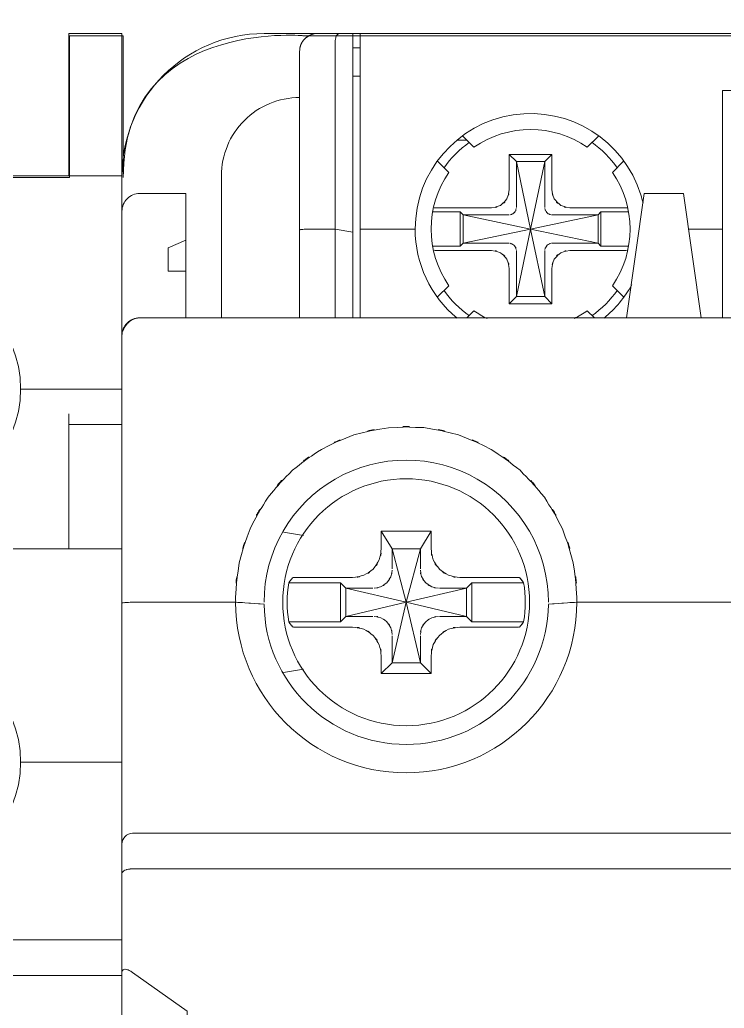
# Model space of a CAD drawing. Header units: millimetres. Extents: x 41 to 1635, y 11 to 1528.
# Drawn here: x 426.67 to 447.85, y 1168.97 to 1198.69 of the extents above; entities that cross this region are included whole.
import ezdxf

# ---------------------------------------------------------------- set-up
doc = ezdxf.new("R2010")
doc.units = ezdxf.units.MM
doc.header["$LTSCALE"] = 8
doc.layers.get('0').update_dxf_attribs({"linetype": 'CONTINUOUS'})
doc.layers.add('PDF_Geometry', color=7, linetype='CONTINUOUS')

# ---------------------------------------------------------------- blocks, each defined once
blk = doc.blocks.new('Contactor1')
at = {"layer": 'PDF_Geometry', "lineweight": 9}
for points in [[(-0.5659098375634244, 0.01664617957840164, 0.4141807432558581), (-0.6227293236745481, -0.04018773708821755), (-0.6227293236745481, -0.05439536208837126), (-0.6227293236745481, -0.04018773708821755), (-0.7932431153411699, -0.04018773708821755), (-0.7932431153411699, -0.05439536208837126), (-0.7932431153411699, -0.1041322231994855), (-0.7932431153411699, -0.2110624315328096)], [(-0.5516875875634355, -0.09700722319939814), (-0.5516875875634355, -0.06188148708827157), (-0.5516875875634355, 0.009534735133911454, -0.03569771577053753), (-0.551604295896766, 0.01071559624506335, -0.3656455098973996), (-0.5445903375634202, 0.01664617957840164, 0.4149634326444), (-0.5516875875634355, 0.009534735133911454)], [(-0.5516875875634355, -0.008923320421672543, 0.4143206055586003), (-0.5829513653412164, -0.04018773708821755), (-0.5829513653412164, -0.09700722319939814)], [(-0.4143959903411769, -0.0509655148659931, 0.02219158587982653), (-0.415270837563412, -0.04778491764386672, 0.8599056322077738), (-0.5054653930330915, -0.06146380662403317)], [(-0.4322292820078815, -0.02432622319940947), (-0.4366736153411921, -0.02878433431055782, 0.3120190110508702), (-0.4820070597856443, -0.02878433431055782), (-0.4864791570078637, -0.02432622319940947)], [(-0.496506934785657, -0.03440973708825368), (-0.4920348375634376, -0.03883987597714622, 0.3130550251026064), (-0.4920348375634376, -0.08415932042157692), (-0.496506934785657, -0.08861827875489325)], [(-0.4221875181189603, -0.08861827875489325), (-0.4266180736745468, -0.08415932042157692, 0.311673627564953), (-0.4266180736745468, -0.03883987597714622), (-0.4221875181189603, -0.03440973708825368)], [(-0.5971598375634244, -0.07838218153278831), (-0.5971598375634244, -0.06593777875491469), (-0.5971598375634244, -0.04729832042164617), (-0.6156320875634265, -0.04729832042164617, 0.415328751269753), (-0.6227293236743208, -0.05439536208837126)], [(-0.6227293236745481, -0.7719238065327545), (-0.6227293236745481, -0.3740763204216364), (-0.6227293236745481, -0.358631875977153), (-0.6227293236745481, -0.3190065009771388), (-0.6227293236745481, -0.3073123343104953), (-0.6227293236745481, -0.2110624315328096), (-0.6227293236745481, -0.1041322231994855), (-0.6227293236745481, -0.05439536208837126), (-0.6227293236745481, -0.1041322231994855, -0.4145555889378785), (-0.6156320875634265, -0.09700722319939814)], [(-0.5275486014522812, -0.06150680653274776), (-0.5055208514523315, -0.06150680653274776, 0.224208794509963), (-0.4887569486745065, -0.09707673708828679)], [(-0.4848125458967729, -0.09700722319939814), (-0.4820070597856443, -0.09420130653279557, 0.03855234111793102), (-0.4767709625634211, -0.09725729264391703)], [(-0.4419097125634153, -0.09725729264391703, 0.0368228168196955), (-0.4366736153411921, -0.09420130653279557), (-0.4338541292300988, -0.09700722319939814)], [(-0.5224515320078353, -0.2163818204217023), (-0.5332153375634334, -0.2163818204217023), (-0.5353543236745395, -0.2184926120883119), (-0.5560348514522957, -0.2184926120883119, -0.08273900718919353), (-0.5560348514522957, -0.2028820287549706), (-0.5353543236745395, -0.2028820287549706), (-0.5353543236745395, -0.2184926120883119)], [(-0.4957291570078723, -0.204992820421694), (-0.4849236014522944, -0.204992820421694), (-0.4827848236745353, -0.2028820287549706), (-0.4621180736745032, -0.2028820287549706, -0.08408291383295494), (-0.46211807367456, -0.2184926120883119), (-0.4827848236745353, -0.2184926120883119)], [(-0.6227293236745481, -0.2110624315328096), (-0.6227293236743208, -0.3073123343104953, -0.4140617070540777), (-0.6184793375634285, -0.3030347787549772), (0.01238174576991469, -0.3030347787548635, -0.4146351572907975), (0.01664571799210535, -0.3073123343104953), (0.01664571799210535, -0.2110624315328096), (0.01664571799210535, -0.3073123343104953), (0.01664571799210535, -0.3190065009771388)], [(-0.6184793375634285, -0.2106877370882785), (-0.5772708514523401, -0.2106877370882785, 0.002893810039563151), (-0.5735765320078485, -0.2108818759771793)], [(-0.4445626153411695, -0.2108818759771793, 0.002446014149375049), (-0.4408543097856636, -0.2106877370882785), (-0.3712430736745205, -0.2106877370882785, 0.002616859766885959), (-0.3675765181189945, -0.2108818759771793)]]:
    blk.add_lwpolyline(points, format="xyb", dxfattribs=at)
for points in [[(-0.6440348375634244, -1.10581238986606), (-0.6440348375634244, -1.162645445421617), (-0.6227293236745481, -1.162645445421617), (-0.6227293236745481, 0.01664617957840164), (-0.6440348375634244, 0.01664617957840164), (-0.6440348375634244, -0.04018773708821755)], [(-0.5357292264523039, 0.01664617957840164), (-0.5303680875634313, 0.01664617957840164), (-0.5303680875634313, -0.0627291954216389), (-0.5303680875634313, -0.09700722319939814)], [(-0.0757292958967355, 0.01664617957840164), (-0.07856254589677292, 0.01664617957840164), (-0.5275486014522812, 0.01664617957840164), (-0.5303680875634313, 0.01664617957840164)], [(-0.5275486014522812, -0.09700722319939814), (-0.5275486014522812, -0.06150680653274776), (-0.5275486014522812, 0.01311799902282473), (-0.5275486014522812, 0.01664617957840164)], [(-0.5303680875634313, -0.0627291954216389), (-0.5374931014522986, -0.06150680653274776), (-0.5374931014522986, 0.01311799902282473)], [(-0.5303680875634313, 0.01097922124506567), (-0.5275486014522812, 0.01097922124506567)], [(-0.5303680875634313, -0.0003961954216720187), (-0.5275486014522812, -0.0003961954216720187)], [(-0.223479295896766, -0.09700722319939814), (-0.223479295896766, -0.06150680653274776), (-0.223479295896766, -0.006090264866088546), (-0.3826320736745288, -0.006090264866088546), (-0.3826320736745288, -0.008923320421672543), (-0.3826320736745288, -0.06150680653274776), (-0.3826320736745288, -0.09700722319939814)], [(-0.4887014208967457, -0.02597925097711595), (-0.4848125458967729, -0.02597925097711595)], [(-0.4536598236745704, -0.05293729264383273), (-0.4536598236745704, -0.03450722319939814), (-0.4593403375633898, -0.06150680653274776), (-0.4863403375634334, -0.05581273708821755), (-0.4678958514523401, -0.05581273708821755)], [(-0.4508125736745114, -0.0457843204216033), (-0.4508125736745114, -0.03165976486604904), (-0.4678680875634313, -0.03165976486604904), (-0.4678680875634313, -0.0457843204216033)], [(-0.4678680875634313, -0.03165976486604904), (-0.4650208375634293, -0.03450722319939814), (-0.4650208375634293, -0.05293729264383273)], [(-0.4650208375634293, -0.07003476486602267), (-0.4650208375634293, -0.08850722319948545), (-0.4593403375633898, -0.06150680653274776), (-0.4650208375634293, -0.03450722319939814), (-0.4536598236745704, -0.03450722319939814), (-0.4508125736745114, -0.03165976486604904)], [(-0.4209793097856505, -0.09700722319939814), (-0.4138820736745288, -0.04729832042164617), (-0.39822930978562, -0.04729832042164617), (-0.3911458375634425, -0.09700722319939814)], [(-0.4874652542300737, -0.05467340375503227), (-0.4983265458967594, -0.05467340375503227)], [(-0.496076504230075, -0.05296526486608855), (-0.4750348514522784, -0.05296526486608855)], [(-0.4874652542300737, -0.06831222319942754), (-0.4874652542300737, -0.05467340375503227), (-0.4863403375634334, -0.05581273708821755), (-0.4863403375634334, -0.06718730653278726), (-0.4678958514523401, -0.06718730653278726)], [(-0.4678680875634313, -0.09132670931057874), (-0.4650208375634293, -0.08850722319948545), (-0.4536598236745704, -0.08850722319948545), (-0.4593403375633898, -0.06150680653274776), (-0.4323403375634598, -0.05581273708821755), (-0.4323403375634598, -0.06718730653278726), (-0.4312014347856348, -0.06831222319942754), (-0.4312014347856348, -0.05467340375503227)], [(-0.4203403514522961, -0.05467340375503227), (-0.4312014347856348, -0.05467340375503227), (-0.4323403375634598, -0.05581273708821755), (-0.4507848097856595, -0.05581273708821755)], [(-0.4436458236745011, -0.05296526486608855), (-0.4226181570078893, -0.05296526486608855)], [(-0.5374931014522986, -0.09700722319939814), (-0.5374931014522986, -0.06150680653274776), (-0.5474375875634223, -0.06150680653274776)], [(-0.4507848097856595, -0.06718730653278726), (-0.4323403375634598, -0.06718730653278726), (-0.4593403375633898, -0.06150680653274776), (-0.4863403375634334, -0.06718730653278726), (-0.4874652542300737, -0.06831222319942754), (-0.4983265458967594, -0.06831222319942754)], [(-0.3962013792300922, -0.06150680653274776), (-0.3826320736745288, -0.06150680653274776)], [(-0.5971598375634244, -0.06593777875491469), (-0.6042570736745461, -0.0690488759771597), (-0.6042570736745461, -0.07838218153278831), (-0.5971598375634244, -0.07838218153278831), (-0.5971598375634244, -0.09700722319939814)], [(-0.4750348514522784, -0.07000679264388054), (-0.496076504230075, -0.07000679264388054)], [(-0.4536598236745704, -0.07003476486602267), (-0.4536598236745704, -0.08850722319948545), (-0.4508125736745114, -0.09132670931057874)], [(-0.4226181570078893, -0.07000679264388054), (-0.4436458236745011, -0.07000679264388054)], [(-0.4203403514522961, -0.06831222319942754), (-0.4312014347856348, -0.06831222319942754)], [(-0.4678680875634313, -0.07720132042163641), (-0.4678680875634313, -0.09132670931057874), (-0.4508125736745114, -0.09132670931057874), (-0.4508125736745114, -0.07720132042163641)], [(-0.6227293236745481, -0.1254513065327956), (-0.6632431153411744, -0.1254513065327956)], [(-0.6440348375634244, -0.189382237088239), (-0.6440348375634244, -0.1353957926438625)], [(-0.6440348375634244, -0.1396453620882312), (-0.6227293236745481, -0.1396453620882312)], [(-0.558118101452294, -0.1826183481994121), (-0.5500902820078863, -0.1839653620883155)], [(-0.5190348375634244, -0.1892432093104617), (-0.5190348375634244, -0.1822707926438625), (-0.4991458514523401, -0.1822707926438625), (-0.4991458514523401, -0.1892432093104617)], [(-0.5190348375634244, -0.1822707926438625), (-0.5147430875634313, -0.189382237088239), (-0.5033820736745156, -0.189382237088239), (-0.4991458514523401, -0.1822707926438625)], [(-0.7932431153411699, -0.189382237088239), (-0.6227293236745481, -0.189382237088239)], [(-0.5033820736745156, -0.1973261259771562), (-0.5033820736745156, -0.189382237088239), (-0.509090337563407, -0.2106877370882785), (-0.5147430875634313, -0.189382237088239), (-0.5147430875634313, -0.1973261259771562)], [(-0.5530485875634099, -0.2007432509772116), (-0.5305069070078616, -0.2007432509772116)], [(-0.4876458097856471, -0.2007432509772116), (-0.4651041292300988, -0.2007432509772116)], [(-0.5224515320078353, -0.204992820421694), (-0.5332153375634334, -0.204992820421694), (-0.509090337563407, -0.2106877370882785), (-0.5332153375634334, -0.2163818204217023), (-0.5332153375634334, -0.204992820421694), (-0.5353543236745395, -0.2028820287549706)], [(-0.4957291570078723, -0.2163818204217023), (-0.4849236014522944, -0.2163818204217023), (-0.509090337563407, -0.2106877370882785), (-0.5147430875634313, -0.234839862088279), (-0.5033820736745156, -0.234839862088279), (-0.509090337563407, -0.2106877370882785), (-0.4849236014522944, -0.204992820421694), (-0.4849236014522944, -0.2163818204217023), (-0.4827848236745353, -0.2184926120883119), (-0.4827848236745353, -0.2028820287549706)], [(-0.5305069070078616, -0.220632237088239), (-0.5530485875634099, -0.220632237088239)], [(-0.4651041292300988, -0.220632237088239), (-0.4876458097856471, -0.220632237088239)], [(-0.5147430875634313, -0.2240620704216099), (-0.5147430875634313, -0.234839862088279), (-0.5190348375634244, -0.2391038481994201)], [(-0.5033820736745156, -0.2240620704216099), (-0.5033820736745156, -0.234839862088279), (-0.4991458514523401, -0.2391038481994201)], [(-0.4991458514523401, -0.2321043065327331), (-0.4991458514523401, -0.2391038481994201), (-0.5190348375634244, -0.2391038481994201), (-0.5190348375634244, -0.2321043065327331)], [(-0.5500902820078863, -0.2374092787549671), (-0.558118101452294, -0.2387427231993797)], [(-0.6227293236745481, -0.2746178343104475), (-0.6632431153411744, -0.2746178343104475)], [(-0.6227293236745481, -0.358631875977153), (-0.6227293236745481, -0.3190065009771388)], [(0.01238174576991469, -0.3172432648660788), (-0.6184793375634285, -0.3172432648660788)], [(-0.6227293236745481, -0.3456737787549855), (-0.7932431153411699, -0.3456737787549855)], [(-0.6184793375634285, -0.358631875977153), (-0.5966181431189739, -0.3740763204216364), (-0.5966181431189739, -0.429492848199402), (-0.599451407007848, -0.429492848199402), (-0.599451407007848, -0.4380208065326769), (-0.5966181431189739, -0.4380208065326769), (-0.5943403514523311, -0.4380208065326769)], [(-0.6227293236745481, -0.3598678343105348), (-0.7932431153411699, -0.3598678343105348)]]:
    blk.add_lwpolyline(points, dxfattribs=at)
for points in [[(-0.5445903375634202, 0.01664617957840164), (-0.5659098375634244, 0.01664617957840164), (-0.5445903375634202, 0.01664617957840164), (-0.5357292264523039, 0.01664617957840164)], [(0.009534704103259628, -0.09700722319939814), (-0.6156320875634265, -0.09700722319939814)]]:
    blk.add_lwpolyline(points, close=True, dxfattribs=at)
at = {"layer": 'PDF_Geometry', "lineweight": 20}
blk.add_lwpolyline([(-0.6222291847856241, -0.0409099731994047), (-0.6222291847856241, 0.01579845735614072), (-0.6436459486745321, 0.01579845735614072), (-0.6436459486745321, -0.0409099731994047), (-0.771534740341167, -0.0409099731994047), (-0.771534740341167, 0.01522880457832798), (-0.7923680736745382, 0.01522880457832798), (-0.7923680736745382, -0.04149320931048806)], dxfattribs=at)
at = {"layer": 'PDF_Geometry', "lineweight": 9}
for centre, radius in [((-0.7079718621585585, -0.1254158585892355), 0.04472876086375924), ((-0.5090838976508394, -0.2106799962584773), 0.04935467180550994), ((-0.7079774564591048, -0.2746023847917058), 0.04473434378573099)]:
    blk.add_circle(centre, radius, dxfattribs=at)
for centre, radius, start, end in [((-0.4590856648999875, -0.06178291953756343), 0.04281018265448651, 125.2587338067043, 144.820341051896), ((-0.4592952214904358, -0.06154933112975414), 0.04243057425363959, 35.15507944407205, 54.92033453511991), ((-0.4587207538487519, -0.06085266863965444), 0.04331850933822024, 215.2955862174, 234.6254162432175), ((-0.4596525557458904, -0.06109286025321126), 0.04292886560102801, 305.1954757600965, 324.7290329408429), ((-0.4592313791778793, -0.06160996681956021), 0.04600902413198605, 309.5683245503377, 331.2453018657438), ((-0.5090706864813228, -0.210681652379435), 0.05684137702137577, 359.9938666486719, 180.0060401332917), ((-0.5090785780083706, -0.2106759775332421), 0.0681922744578646, 180.0098804869254, 359.9801624828665), ((-0.5090623160568839, -0.2106732627855763), 0.05685404668148855, 180.8680748466728, 359.1516907664798)]:
    blk.add_arc(centre, radius, start, end, dxfattribs=at)
at = {"layer": 'PDF_Geometry', "lineweight": 20}
for points in [[(-0.5504653931190546, 0.01579845735614072), (-0.5504653931190546, 0.01579845735614072), (-0.6222291847856809, 0.02215967957840803), (-0.6222291847856809, -0.0409099731994047)], [(-0.04121539311898914, 0.01579845735614072), (-0.09503483756333253, 0.01579845735614072), (-0.5504653931190546, 0.01579845735614072), (-0.5504653931190546, 0.01579845735614072)]]:
    blk.add_open_spline(points, degree=3, dxfattribs=at)
at = {"layer": 'PDF_Geometry', "lineweight": 9}
for points in [[(-0.5370209208967367, 0.01560433235613345), (-0.5376319070077784, 0.01390976291168045), (-0.5369098653412152, 0.01620112402270024), (-0.5373680597855923, 0.01445144346735106)], [(-0.5364514764523278, 0.01636812402284704), (-0.5373680597855923, 0.01528474902283961), (-0.536229157007881, 0.01681231846714581), (-0.5370209208967367, 0.01560433235613345)], [(-0.5357292264522471, 0.01664617957840164), (-0.5368541292301074, 0.01634015180070492), (-0.5353820875633915, 0.01688183235614815), (-0.5364514764523278, 0.01636812402284704)], [(-0.5373680597855923, 0.01445144346735106), (-0.5375903653411456, 0.01246526291174632), (-0.5373680597855923, 0.01511774902292018), (-0.5374931014522986, 0.01311799902282473)], [(-0.4688404070079173, -0.0494235426438081), (-0.4670070320078707, -0.04409058431065205), (-0.4688959347856212, -0.05132663986614716), (-0.4678680875634313, -0.04578432042171698)], [(-0.4508125736744546, -0.04578432042171698), (-0.4497987125634495, -0.05131223708826838), (-0.4516736431189088, -0.04409058431065205), (-0.449868018119048, -0.04940997319931739)], [(-0.4714236014523863, -0.05202091764385841), (-0.4672153514522392, -0.04842323708817275), (-0.4724514486744624, -0.05363157042165767), (-0.4688404070079173, -0.0494235426438081)], [(-0.449868018119048, -0.04940997319931739), (-0.4462432125635019, -0.05363157042165767), (-0.4514930736744986, -0.04840966764390942), (-0.4472708375635079, -0.05202091764385841)], [(-0.496076504230075, -0.05296526486608855), (-0.4966737125634495, -0.05296526486608855), (-0.4972986847855623, -0.05295170931049142), (-0.4979096847857249, -0.05300680653272138)], [(-0.4750348514523353, -0.05296526486608855), (-0.4695209070078477, -0.05195140375508345), (-0.4767431986744555, -0.05384011208820993), (-0.4714236014523863, -0.05202091764385841)], [(-0.4675487125634277, -0.05579832042167254), (-0.4657708514523051, -0.05524307042151122), (-0.4681041708967655, -0.05611790375496639), (-0.4663820597856443, -0.0553541120882528)], [(-0.4663820597856443, -0.0553541120882528), (-0.4649653236744484, -0.05409018153272882), (-0.466756948674572, -0.05586783431044751), (-0.4654792403411534, -0.05445130653265551)], [(-0.4654792403411534, -0.05445130653265551), (-0.4647292264523344, -0.05274316764371179), (-0.4655902958967886, -0.05507607042159179), (-0.4650486014522244, -0.05328486208827599)], [(-0.4536458375634425, -0.05328486208827599), (-0.4530903792301046, -0.05507607042159179), (-0.4539514347856652, -0.05274316764371179), (-0.4531736708967742, -0.05445130653265551)], [(-0.4531736708967742, -0.05445130653265551), (-0.4519237125634277, -0.05586783431044751), (-0.4537153514523311, -0.05409018153272882), (-0.4522848375633544, -0.0553541120882528)], [(-0.4522848375633544, -0.0553541120882528), (-0.4505764903412341, -0.05611790375496639), (-0.4528958236746234, -0.05524307042151122), (-0.451131948674572, -0.05579832042167254)], [(-0.4472708375635079, -0.05202091764385841), (-0.4419374764523241, -0.05384011208820993), (-0.4491737403411094, -0.05195140375508345), (-0.443645823674558, -0.05296526486608855)], [(-0.4207570042300972, -0.05300680653272138), (-0.4213681986745428, -0.05295170931049142), (-0.4220209347856212, -0.05296526486608855), (-0.4226181570078893, -0.05296526486608855)], [(-0.5516875875634355, -0.06188148708815788), (-0.5512847125634721, -0.06160429264377854), (-0.5519514347856216, -0.06188148708815788), (-0.5513682125634318, -0.06172890375501083)], [(-0.5513682125634318, -0.06172890375501083), (-0.549923712563384, -0.06154833431037332), (-0.5517571014523242, -0.0617984176437858), (-0.5504653931190546, -0.06161784819937566)], [(-0.5504653931190546, -0.06161784819937566), (-0.5483959208967804, -0.06146526486600123), (-0.551187643118908, -0.06161784819937566), (-0.5490764208968244, -0.06153477875500357)], [(-0.5490764208968244, -0.06153477875500357), (-0.5466180597856578, -0.06147882042159836), (-0.5498681847856801, -0.06153477875500357), (-0.5474375875634792, -0.06150680653263407)], [(-0.4663820597856443, -0.06764591764385841), (-0.4681041708967655, -0.06688213986603841), (-0.4657708514523051, -0.06777052875486334), (-0.4675487125634277, -0.06720172319933226)], [(-0.4654792403411534, -0.0685487370883493), (-0.466756948674572, -0.06711779264378492), (-0.4649653236744484, -0.06892341764387311), (-0.4663820597856443, -0.06764591764385841)], [(-0.4522848375633544, -0.06764591764385841), (-0.4537153514523311, -0.06892341764387311), (-0.4519237125634277, -0.06711779264378492), (-0.4531736708967742, -0.0685487370883493)], [(-0.451131948674572, -0.06720172319933226), (-0.4528958236746234, -0.06777052875486334), (-0.4505764903412341, -0.06688213986603841), (-0.4522848375633544, -0.06764591764385841)], [(-0.4979096847857249, -0.06999323708828342), (-0.4972986847855623, -0.07002036208837126), (-0.4966737125634495, -0.07000679264388054), (-0.496076504230075, -0.07000679264388054)], [(-0.4714098236744917, -0.0709791120882528), (-0.4767709625634211, -0.0691455148660225), (-0.4695209070078477, -0.07106219542174586), (-0.4750348514523353, -0.07000679264388054)], [(-0.4688126570078452, -0.0735765009771967), (-0.4724236847857242, -0.06936762597706547), (-0.4672153514522392, -0.07460393153269251), (-0.4714098236744917, -0.0709791120882528)], [(-0.4650486014522244, -0.0697016259771317), (-0.4655902958967886, -0.06793752875501013), (-0.4647292264523344, -0.07025687597706565), (-0.4654792403411534, -0.0685487370883493)], [(-0.4531736708967742, -0.0685487370883493), (-0.4539514347856652, -0.07025687597706565), (-0.4530903792301046, -0.06793752875501013), (-0.4536458375634425, -0.0697016259771317)], [(-0.447257073674507, -0.0709791120882528), (-0.4514930736744986, -0.07460393153269251), (-0.4462292264523171, -0.06936762597706547), (-0.449868018119048, -0.0735765009771967)], [(-0.443645823674558, -0.07000679264388054), (-0.4491459764523711, -0.07104862597725514), (-0.4419374764523241, -0.06915993153279487), (-0.447257073674507, -0.0709791120882528)], [(-0.4226181570078893, -0.07000679264388054), (-0.4220209347856212, -0.07000679264388054), (-0.4213681986745428, -0.07002036208837126), (-0.4207570042300972, -0.06999323708828342)], [(-0.4678680875634313, -0.07720132042163641), (-0.4688819486745501, -0.07168780653273643), (-0.4670070320078707, -0.07890944542168654), (-0.4688126570078452, -0.0735765009771967)], [(-0.449868018119048, -0.0735765009771967), (-0.4516736431189088, -0.07890944542168654), (-0.4497847264523784, -0.07167338986619143), (-0.4508125736744546, -0.07720132042163641)], [(-0.6197570458968471, -0.09845172319933226), (-0.6222154070077863, -0.1008676954215844), (-0.6190485736745472, -0.09749295931055713), (-0.62132636534119, -0.1001318898661339)], [(-0.6177708514523488, -0.09738190375492195), (-0.6207986708968178, -0.09886794542171629), (-0.6168542681189706, -0.09670119542170141), (-0.6197570458968471, -0.09845172319933226)], [(-0.6156320875633696, -0.09700722319939814), (-0.6188402403412852, -0.09740988986595767), (-0.6145902542301087, -0.09668763986610429), (-0.6177708514523488, -0.09738190375492195)], [(-0.62132636534119, -0.1001318898661339), (-0.623020934785643, -0.103326056532751), (-0.6209514625633688, -0.09899340375500287), (-0.6223819764522318, -0.1023121954217459)], [(-0.5300624903412086, -0.1438127093106232), (-0.5497431431189739, -0.1518540981994647), (-0.5238265181189377, -0.1403820287550843), (-0.5429930458967078, -0.1495627370882175)], [(-0.5161875875634792, -0.1408957370881581), (-0.5370904347856253, -0.1446731398659722), (-0.5093681847856146, -0.138826473199515), (-0.5300624903412086, -0.1438127093106232)], [(-0.5019653375633766, -0.1408821815327883), (-0.5232848375634944, -0.1402709731994491), (-0.4948543236745877, -0.1402565704215704), (-0.5161875875634792, -0.1408957370881581)], [(-0.4881181986744991, -0.1438127093106232), (-0.5087847403412411, -0.138826473199515), (-0.4810487125634495, -0.1446731398659722), (-0.5019653375633766, -0.1408821815327883)], [(-0.4751458931189632, -0.1495627370882175), (-0.4943126292300235, -0.1403820287550843), (-0.4684237681189529, -0.1518540981994647), (-0.4881181986744991, -0.1438127093106232)], [(-0.5429930458967078, -0.1495627370882175), (-0.5607708097856516, -0.1616180148660078), (-0.5375763792300745, -0.1448536954217161), (-0.5545903514523047, -0.1579372648661774)], [(-0.463562573674551, -0.1579372648661774), (-0.4805625597857102, -0.1448536954217161), (-0.457395893118985, -0.1616180148660078), (-0.4751458931189632, -0.1495627370882175)], [(-0.5545903514523047, -0.1579372648661774), (-0.5696319208968248, -0.1736461815326038), (-0.5502293097856068, -0.1521321398661257), (-0.5642987681189311, -0.1687014870883559)], [(-0.4538403931189237, -0.1687014870883559), (-0.4679236153412489, -0.1521177231993533), (-0.4485347820079255, -0.1736317787549524), (-0.463562573674551, -0.1579372648661774)], [(-0.5642987681189311, -0.1687014870883559), (-0.5756737681189747, -0.1872570287550843), (-0.5612431847857238, -0.1620901954215697), (-0.5714930736746169, -0.1812704870883408)], [(-0.4466320875635006, -0.1812704870883408), (-0.4568819764523937, -0.1620766259770789), (-0.4424653792301001, -0.1872570287550843), (-0.4538403931189237, -0.1687014870883559)], [(-0.5714930736746169, -0.1812704870883408), (-0.5786180736744768, -0.2015205981992949), (-0.5699375181190476, -0.1742845148660308), (-0.5758543236744913, -0.1949093065327361)], [(-0.4422848236744699, -0.194895750977139), (-0.4482014208967371, -0.1742709454215401), (-0.4395208653411942, -0.2015205981992949), (-0.4466320875635006, -0.1812704870883408)], [(-0.5758543236744913, -0.1949093065327361), (-0.5785625458967729, -0.2155620843104771), (-0.5757292958966787, -0.1879377370883049), (-0.5772708514522833, -0.2087151259770508)], [(-0.519868129230133, -0.1937292926438658), (-0.5182153097857167, -0.1870764593104468), (-0.5199514208968026, -0.1960486259772551), (-0.5190348375634244, -0.1892432093104617)], [(-0.4991458514522833, -0.1892432093104617), (-0.4981875181189821, -0.1960206537548856), (-0.4999098514524007, -0.1870764593104468), (-0.4982708097856516, -0.1937292926438658)], [(-0.4408543097856068, -0.2087151259770508), (-0.4424098653411761, -0.1879233204217599), (-0.4395486292300461, -0.2155620843104771), (-0.4422848236744699, -0.194895750977139)], [(-0.522326490341186, -0.1974371815326776), (-0.5183541292300902, -0.1920898204216428), (-0.5232293097855631, -0.1995072926438297), (-0.519868129230133, -0.1937292926438658)], [(-0.4982708097856516, -0.1937292926438658), (-0.494895851452327, -0.1994928759772847), (-0.4997985875633617, -0.1920898204216428), (-0.4958126570078889, -0.1974371815326776)], [(-0.5260348097855854, -0.1998955426438442), (-0.5202847820078773, -0.1965343759770803), (-0.5276736431189306, -0.20139598708829), (-0.522326490341186, -0.1974371815326776)], [(-0.515229254230178, -0.2004516398660598), (-0.5142709208967631, -0.1965623481994498), (-0.5152570181189162, -0.2017986537548495), (-0.5147430875634313, -0.1978262787549738)], [(-0.5034098375634244, -0.1978262787549738), (-0.5028959070079395, -0.2017706815327074), (-0.5038402681190632, -0.1965767509771013), (-0.5029096847856067, -0.2004372231995148)], [(-0.4958126570078889, -0.1974371815326776), (-0.4904930597855923, -0.20139598708829), (-0.4978819208967593, -0.196520806532817), (-0.4921181153412704, -0.1998819731993535)], [(-0.5555486986744995, -0.2022148759772335), (-0.5547846986746094, -0.2012434037549156), (-0.5557847820079473, -0.2025344593105274), (-0.5550209903412338, -0.2015765565327001)], [(-0.5550209903412338, -0.2015765565327001), (-0.5542847542300819, -0.2006042231994343), (-0.5552708514523488, -0.201896139865994), (-0.5545070736745288, -0.2009373759772188)], [(-0.5540209070078959, -0.2007847926438444), (-0.5548264486745325, -0.2009238204216217), (-0.5538263653411946, -0.2006457648660671), (-0.5545070736745288, -0.2009373759772188)], [(-0.5530485875634099, -0.2007432509772116), (-0.5545070736745288, -0.2008127648659865), (-0.5525071153412568, -0.2007017093105787), (-0.5540209070078959, -0.2007847926438444)], [(-0.5305069070079185, -0.2007432509772116), (-0.523729240341197, -0.1998124593105786), (-0.5326736570079333, -0.2015205981992949), (-0.5260348097855854, -0.1998955426438442)], [(-0.5168820736745943, -0.2029100009772264), (-0.5142014070078744, -0.1993682648660524), (-0.5174792820078551, -0.2042570148660161), (-0.515229254230178, -0.2004516398660598)], [(-0.5029096847856067, -0.2004372231995148), (-0.5006598653412198, -0.2042425981994711), (-0.5039237542300157, -0.19935384819928), (-0.5012848375633325, -0.2028820287550843)], [(-0.4921181153412704, -0.1998819731993535), (-0.485451518118964, -0.2015205981992949), (-0.4944236847856587, -0.1998124593105786), (-0.4876458097856471, -0.2007432509772116)], [(-0.4641180320078888, -0.2007847926438444), (-0.4656180597856405, -0.2007017093105787), (-0.4636320736745461, -0.2008127648659865), (-0.4651041292301556, -0.2007432509772116)], [(-0.4636043236745877, -0.2009373759772188), (-0.4643125736744764, -0.2006457648660671), (-0.4633124903411385, -0.2009238204216217), (-0.4641180320078888, -0.2007847926438444)], [(-0.4636043236745877, -0.2009373759772188), (-0.462854309785655, -0.201896139865994), (-0.4638819486745547, -0.2006042231994343), (-0.4630903931189891, -0.2015765565327001)], [(-0.4630903931189891, -0.2015765565327001), (-0.4623541570078373, -0.2025344593105274), (-0.4633680181190698, -0.2012434037549156), (-0.4625902403412852, -0.2022148759772335)], [(-0.5560348514522389, -0.2028820287550843), (-0.5552708514523488, -0.201896139865994), (-0.5562847125633539, -0.2032016120883782), (-0.5555486986744995, -0.2022148759772335)], [(-0.5219236153412226, -0.204992820421694), (-0.5179792264522689, -0.2044926815326562), (-0.5232015458968249, -0.2054650009772558), (-0.5193124625633914, -0.2045350565326771)], [(-0.5193124625633914, -0.2045350565326771), (-0.5155348514524007, -0.2022988065327809), (-0.5203958375633988, -0.2055345148660308), (-0.5168820736745943, -0.2029100009772264)], [(-0.5012848375633325, -0.2028820287550843), (-0.4977431014523859, -0.2055345148660308), (-0.5026320597856397, -0.202257264866148), (-0.4988542403411316, -0.204507084310535)], [(-0.4988542403411316, -0.204507084310535), (-0.4949236153412926, -0.2054650009772558), (-0.5002014625634388, -0.2044926815326562), (-0.4962153236744484, -0.204992820421694)], [(-0.4625902403412852, -0.2022148759772335), (-0.4618542264523171, -0.2032016120883782), (-0.462854309785655, -0.201896139865994), (-0.4621180736746169, -0.2028820287550843)], [(-0.5772708514522833, -0.2097010148661411), (-0.5772430875634313, -0.2111734870882174), (-0.5772986153412489, -0.2092017093104914), (-0.5772430875634313, -0.2106877370883922)], [(-0.5772708514522833, -0.2087151259770508), (-0.5772708514522833, -0.2102011537549515), (-0.5772708514522833, -0.2082149731993468), (-0.5772708514522833, -0.2097010148661411)], [(-0.4408820736745724, -0.2106877370883922), (-0.4408543097856068, -0.2092017093104914), (-0.4409098375634244, -0.2111734870882174), (-0.4408543097856068, -0.2097010148661411)], [(-0.4408543097856068, -0.2097010148661411), (-0.4408543097856068, -0.2082149731993468), (-0.4408543097856068, -0.2102011537549515), (-0.4408543097856068, -0.2087151259770508)], [(-0.6227293236744913, -0.2110624315328096), (-0.6223264486745279, -0.2107708204216578), (-0.6229791847856063, -0.2110624315328096), (-0.6224097403411974, -0.2109098481994351)], [(-0.6224097403411974, -0.2109098481994351), (-0.6209792264523344, -0.210729278755025), (-0.6228126153411608, -0.2109793620882101), (-0.621493157007933, -0.2107987926438)], [(-0.621493157007933, -0.2107987926438), (-0.6194514486746243, -0.2106453620883713), (-0.6222154070077863, -0.2108123620882907), (-0.6201181708967738, -0.2107148759771462)], [(-0.6201181708967738, -0.2107148759771462), (-0.6176458236745361, -0.2106597648660227), (-0.6209236986745168, -0.2107148759771462), (-0.6184793375634285, -0.2106877370883922)], [(-0.5698124903412349, -0.2111870426438145), (-0.575465434785599, -0.2106877370883922), (-0.5678820320078444, -0.2113260704215918), (-0.5735765320078485, -0.2108818759770656)], [(-0.5659098375634244, -0.2115066259771083), (-0.5717431431189084, -0.2110064870882979), (-0.563951407007778, -0.2116736259772551), (-0.5698124903412349, -0.2111870426438145)], [(-0.4483681986745864, -0.2111870426438145), (-0.454201518118964, -0.2116736259772551), (-0.4464097820079473, -0.2110064870882979), (-0.4522430875634313, -0.2115066259771083)], [(-0.4445626153412263, -0.2108818759770656), (-0.4502431292300457, -0.2113260704215918), (-0.4426737125633622, -0.2106877370883922), (-0.4483681986745864, -0.2111870426438145)], [(-0.5192846986745394, -0.2168539870883706), (-0.5232015458968249, -0.2158816676437709), (-0.517951462563417, -0.2168819593105127), (-0.5219236153412226, -0.2163682509772116)], [(-0.5168543097856286, -0.2184790565327148), (-0.5203680736745468, -0.2158401259771381), (-0.5155070875634351, -0.2191038204216511), (-0.5192846986745394, -0.2168539870883706)], [(-0.515229254230178, -0.2209374176438814), (-0.5174515181190031, -0.2171455981992949), (-0.5142014070078744, -0.2220207787549953), (-0.5168543097856286, -0.2184790565327148)], [(-0.5012570736745943, -0.2184790565327148), (-0.5039237542300157, -0.2219928065328531), (-0.5006598653412198, -0.2171320426439252), (-0.5028959070079395, -0.2209094315326183)], [(-0.4988264764523933, -0.2168539870883706), (-0.502618073674455, -0.2190902509771604), (-0.4977293236744913, -0.2158401259771381), (-0.5012570736745943, -0.2184790565327148)], [(-0.4962153236744484, -0.2163682509772116), (-0.5001459347856212, -0.2168819593105127), (-0.4949376014523637, -0.2158960704216497), (-0.4988264764523933, -0.2168539870883706)], [(-0.5555486986744995, -0.219146195421672), (-0.5562847125633539, -0.2181738759772998), (-0.5552708514523488, -0.2194793481994566), (-0.5560348514522389, -0.2184926120883119)], [(-0.5550209903412338, -0.2197989315327504), (-0.5557847820079473, -0.2188266120883782), (-0.5547846986746094, -0.220132084310535), (-0.5555486986744995, -0.219146195421672)], [(-0.5545070736745288, -0.2204516676438288), (-0.5552708514523488, -0.2194793481994566), (-0.5542847542300819, -0.2207568481994713), (-0.5550209903412338, -0.2197989315327504)], [(-0.5545070736745288, -0.2204516676438288), (-0.5538263653411946, -0.2207288759771018), (-0.5548264486745325, -0.2204652370883196), (-0.5540209070078959, -0.2205762926437274)], [(-0.5540209070078959, -0.2205762926437274), (-0.5525071153412568, -0.2206737787550992), (-0.5545070736745288, -0.220562723199464), (-0.5530485875634099, -0.220632237088239)], [(-0.5260348097855854, -0.2214790981993247), (-0.5326736570079333, -0.2198404731993833), (-0.523729240341197, -0.2215621676439241), (-0.5305069070079185, -0.220632237088239)], [(-0.522326490341186, -0.2239374593104912), (-0.5276458792300787, -0.2199650843103882), (-0.5202847820078773, -0.2248538343105793), (-0.5260348097855854, -0.2214790981993247)], [(-0.5147430875634313, -0.2235347926439317), (-0.5152570181189162, -0.2195904037548644), (-0.5142709208967631, -0.2247987370883493), (-0.515229254230178, -0.2209374176438814)], [(-0.5028959070079395, -0.2209094315326183), (-0.5038680181189079, -0.2248122926439464), (-0.5028819208967548, -0.2195759870883194), (-0.5034098375634244, -0.2235347926439317)], [(-0.4921181153412704, -0.2214790981993247), (-0.4978541570077937, -0.2248402648660885), (-0.4904652958967404, -0.2199650843103882), (-0.4958126570078889, -0.2239374593104912)], [(-0.4876458097856471, -0.220632237088239), (-0.4944236847856587, -0.2215621676439241), (-0.485451518118964, -0.2198404731993833), (-0.4921181153412704, -0.2214790981993247)], [(-0.4651041292301556, -0.220632237088239), (-0.4636320736745461, -0.220562723199464), (-0.4656180597856405, -0.2206737787550992), (-0.4641180320078888, -0.2205762926437274)], [(-0.4641180320078888, -0.2205762926437274), (-0.4633124903411385, -0.2204652370883196), (-0.4643125736744764, -0.2207288759771018), (-0.4636043236745877, -0.2204516676438288)], [(-0.4630903931189891, -0.2197989315327504), (-0.4638819486745547, -0.2207568481994713), (-0.462854309785655, -0.2194793481994566), (-0.4636043236745877, -0.2204516676438288)], [(-0.4625902403412852, -0.219146195421672), (-0.4633680181190698, -0.220132084310535), (-0.4623541570078373, -0.2188266120883782), (-0.4630903931189891, -0.2197989315327504)], [(-0.4621180736746169, -0.2184926120883119), (-0.462854309785655, -0.2194793481994566), (-0.4618542264523171, -0.2181738759772998), (-0.4625902403412852, -0.219146195421672)], [(-0.519868129230133, -0.2276461954215847), (-0.5232293097855631, -0.2218817648661116), (-0.5183541292300902, -0.2292704037549811), (-0.522326490341186, -0.2239374593104912)], [(-0.4958126570078889, -0.2239374593104912), (-0.4997985875633617, -0.2292704037549811), (-0.494895851452327, -0.2218817648661116), (-0.4982708097856516, -0.2276317787550397)], [(-0.5190348375634244, -0.2321043065326194), (-0.5199514208968026, -0.2253404176437925), (-0.5182153097857167, -0.2342981815327221), (-0.519868129230133, -0.2276461954215847)], [(-0.4982708097856516, -0.2276317787550397), (-0.4999098514524007, -0.2342981815327221), (-0.4981875181189821, -0.2253404176437925), (-0.4991458514522833, -0.2321043065326194)], [(-0.6227293236744913, -0.3190065009771388), (-0.6223819764522318, -0.3179926398661337), (-0.6229791847856063, -0.3192989593105722), (-0.6224375042301631, -0.3183817370882025)], [(-0.6224375042301631, -0.3183817370882025), (-0.6211597958967445, -0.317423820421709), (-0.622923670896796, -0.3185622926439464), (-0.6215624486745241, -0.3177985148661264)], [(-0.6215624486745241, -0.3177985148661264), (-0.6195069625634346, -0.3171322093105573), (-0.622243170896752, -0.3179375287550101), (-0.6201736986744777, -0.3173958481993395)], [(-0.6201736986744777, -0.3173958481993395), (-0.6176320458967552, -0.3171177926437849), (-0.6210209764523711, -0.3174094037549366), (-0.6184793375634285, -0.3172432648661925)], [(-0.6225207958968326, -0.3578545287550696), (-0.622923670896796, -0.3589930009770796), (-0.6225207958968326, -0.3574510148660011), (-0.6227293236744913, -0.358631875977153)], [(-0.6219515597856002, -0.3574374454215103), (-0.6228959070078304, -0.3579927093105653), (-0.6216874903411167, -0.3571178620882165), (-0.6225207958968326, -0.3578545287550696)], [(-0.6210069903411863, -0.3574238898661406), (-0.6224097403411974, -0.3573399593105933), (-0.6205348236745181, -0.3573264037549961), (-0.6219515597856002, -0.3574374454215103)], [(-0.619812573674551, -0.3578401120882972), (-0.6215764486746025, -0.357145834310586), (-0.6191598375634726, -0.3579927093105653), (-0.6210069903411863, -0.3574238898661406)], [(-0.6184793375634285, -0.358631875977153), (-0.6204237681189966, -0.3573959176437711), (-0.6177848514523134, -0.3589794315328163), (-0.619812573674551, -0.3578401120882972)]]:
    blk.add_open_spline(points, degree=3, dxfattribs=at)

msp = doc.modelspace()

# ---------------------------------------------------------------- block references
at = {"xscale": 75.19614335325724, "yscale": 75.19614335325724, "zscale": 75.19614335325724}
msp.add_blockref('Contactor1', (476.5685471298295, 1197.019608241355), dxfattribs=at)

doc.saveas('drawing.dxf')
